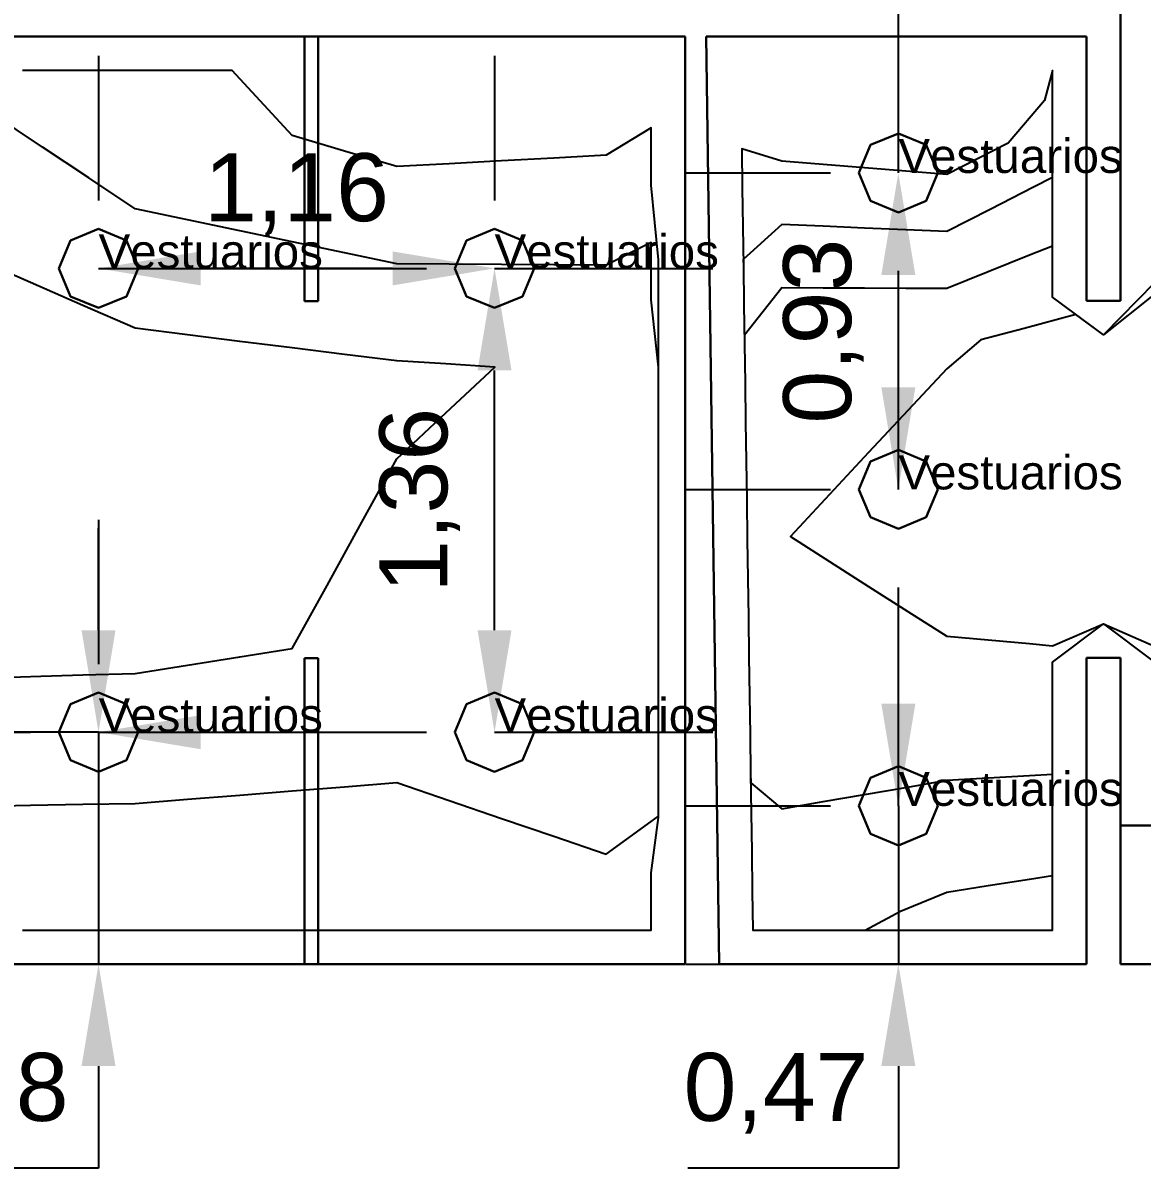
# Model space of a CAD drawing. Header units: millimetres. Extents: x 3.7 to 38, y 4.9 to 16.2.
# Drawn here: x 10.187 to 13.479, y 5.363 to 8.731 of the extents above; entities that cross this region are included whole.
import ezdxf

# ---------------------------------------------------------------- set-up
doc = ezdxf.new("R2010")
doc.units = ezdxf.units.MM
for name, color, linetype in [('DLXFURN', 5, 'Continuous'), ('DLXISO', 7, 'Continuous'), ('DLXLUM', 2, 'Continuous'), ('DLXLUMEX', 2, 'Continuous'), ('DLXSCENE', 7, 'Continuous'), ('MAPAS', 7, 'Continuous')]:
    doc.layers.add(name, color=color, linetype=linetype)
doc.layers.get('0').off()
doc.styles.get("Standard").update_dxf_attribs({"font": 'arial.ttf'})
doc.dimstyles.new('ISO-25', dxfattribs={"dimtxt": 0.2, "dimasz": 0.3, "dimexe": 0.2, "dimexo": 0.625, "dimgap": 0.1, "dimtad": 1, "dimtoh": 1, "dimtxsty": 'Standard', "dimcen": 2.5, "dimadec": 0, "dimazin": 0, "dimtfac": 1, "dimtmove": 0, "dimatfit": 3, "dimfxl": 1, "dimarcsym": 0})

# ---------------------------------------------------------------- blocks, each defined once
blk = doc.blocks.new('*U36')
for p, q in [((-0.0822, 0.0822), (0, 0.1163)), ((0, 0.1163), (-0.0822, 0.0822)), ((0, 0.1163), (-0.0822, 0.0822)), ((-0.0822, 0.0822), (0, 0.1163)), ((0, 0.1163), (0.0822, 0.0822)), ((0.0822, 0.0822), (0, 0.1163)), ((0, 0.1163), (0, 0.1163)), ((0.0822, 0.0822), (0, 0.1163)), ((0, 0.1163), (0, 0.1163)), ((0, 0.1163), (0.0822, 0.0822)), ((-0.1163, 0), (-0.0822, 0.0822)), ((-0.0822, 0.0822), (-0.1163, 0)), ((-0.0822, 0.0822), (-0.1163, 0)), ((-0.1163, 0), (-0.0822, 0.0822)), ((-0.0822, 0.0822), (-0.0822, 0.0822)), ((-0.0822, 0.0822), (-0.0822, 0.0822)), ((0.0822, 0.0822), (0.1163, 0)), ((0.1163, 0), (0.0822, 0.0822)), ((0.0822, 0.0822), (0.0822, 0.0822)), ((0.1163, 0), (0.0822, 0.0822)), ((0.0822, 0.0822), (0.0822, 0.0822)), ((0.0822, 0.0822), (0.1163, 0)), ((-0.0822, -0.0822), (-0.1163, 0)), ((-0.1163, 0), (-0.0822, -0.0822)), ((-0.1163, 0), (-0.0822, -0.0822)), ((-0.0822, -0.0822), (-0.1163, 0)), ((-0.1163, 0), (-0.1163, 0)), ((-0.1163, 0), (-0.1163, 0)), ((0.1163, 0), (0.0822, -0.0822)), ((0.0822, -0.0822), (0.1163, 0)), ((0.0822, -0.0822), (0.1163, 0)), ((0.1163, 0), (0.0822, -0.0822)), ((0.1163, 0), (0.1163, 0)), ((0.1163, 0), (0.1163, 0)), ((0, -0.1163), (-0.0822, -0.0822)), ((-0.0822, -0.0822), (0, -0.1163)), ((-0.0822, -0.0822), (0, -0.1163)), ((0, -0.1163), (-0.0822, -0.0822)), ((-0.0822, -0.0822), (-0.0822, -0.0822)), ((-0.0822, -0.0822), (-0.0822, -0.0822)), ((0.0822, -0.0822), (0, -0.1163)), ((0, -0.1163), (0.0822, -0.0822)), ((0, -0.1163), (0.0822, -0.0822)), ((0.0822, -0.0822), (0, -0.1163)), ((0.0822, -0.0822), (0.0822, -0.0822)), ((0.0822, -0.0822), (0.0822, -0.0822)), ((0, -0.1163), (0, -0.1163)), ((0, -0.1163), (0, -0.1163))]:
    blk.add_line(p, q)
at = {"color": 1}
blk.add_line((0, 0), (0.6425, 0), dxfattribs=at)
at = {"layer": 'DLXLUMEX', "color": 7}
blk.add_text('Vestuarios', height=0.1, dxfattribs=at).set_placement((0, 0))
blk = doc.blocks.new('*U37')
for p, q in [((-0.0822, 0.0822), (0, 0.1163)), ((0, 0.1163), (-0.0822, 0.0822)), ((0, 0.1163), (-0.0822, 0.0822)), ((-0.0822, 0.0822), (0, 0.1163)), ((0, 0.1163), (0.0822, 0.0822)), ((0.0822, 0.0822), (0, 0.1163)), ((0, 0.1163), (0, 0.1163)), ((0.0822, 0.0822), (0, 0.1163)), ((0, 0.1163), (0, 0.1163)), ((0, 0.1163), (0.0822, 0.0822)), ((-0.1163, 0), (-0.0822, 0.0822)), ((-0.0822, 0.0822), (-0.1163, 0)), ((-0.0822, 0.0822), (-0.1163, 0)), ((-0.1163, 0), (-0.0822, 0.0822)), ((-0.0822, 0.0822), (-0.0822, 0.0822)), ((-0.0822, 0.0822), (-0.0822, 0.0822)), ((0.0822, 0.0822), (0.1163, 0)), ((0.1163, 0), (0.0822, 0.0822)), ((0.0822, 0.0822), (0.0822, 0.0822)), ((0.1163, 0), (0.0822, 0.0822)), ((0.0822, 0.0822), (0.0822, 0.0822)), ((0.0822, 0.0822), (0.1163, 0)), ((-0.0822, -0.0822), (-0.1163, 0)), ((-0.1163, 0), (-0.0822, -0.0822)), ((-0.1163, 0), (-0.0822, -0.0822)), ((-0.0822, -0.0822), (-0.1163, 0)), ((-0.1163, 0), (-0.1163, 0)), ((-0.1163, 0), (-0.1163, 0)), ((0.1163, 0), (0.0822, -0.0822)), ((0.0822, -0.0822), (0.1163, 0)), ((0.0822, -0.0822), (0.1163, 0)), ((0.1163, 0), (0.0822, -0.0822)), ((0.1163, 0), (0.1163, 0)), ((0.1163, 0), (0.1163, 0)), ((0, -0.1163), (-0.0822, -0.0822)), ((-0.0822, -0.0822), (0, -0.1163)), ((-0.0822, -0.0822), (0, -0.1163)), ((0, -0.1163), (-0.0822, -0.0822)), ((-0.0822, -0.0822), (-0.0822, -0.0822)), ((-0.0822, -0.0822), (-0.0822, -0.0822)), ((0.0822, -0.0822), (0, -0.1163)), ((0, -0.1163), (0.0822, -0.0822)), ((0, -0.1163), (0.0822, -0.0822)), ((0.0822, -0.0822), (0, -0.1163)), ((0.0822, -0.0822), (0.0822, -0.0822)), ((0.0822, -0.0822), (0.0822, -0.0822)), ((0, -0.1163), (0, -0.1163)), ((0, -0.1163), (0, -0.1163))]:
    blk.add_line(p, q)
at = {"color": 1}
blk.add_line((0, 0), (0.6425, 0), dxfattribs=at)
at = {"layer": 'DLXLUMEX', "color": 7}
blk.add_text('Vestuarios', height=0.1, dxfattribs=at).set_placement((0, 0))
blk = doc.blocks.new('*U38')
for p, q in [((-0.0822, 0.0822), (0, 0.1163)), ((0, 0.1163), (-0.0822, 0.0822)), ((0, 0.1163), (-0.0822, 0.0822)), ((-0.0822, 0.0822), (0, 0.1163)), ((0, 0.1163), (0.0822, 0.0822)), ((0.0822, 0.0822), (0, 0.1163)), ((0, 0.1163), (0, 0.1163)), ((0.0822, 0.0822), (0, 0.1163)), ((0, 0.1163), (0, 0.1163)), ((0, 0.1163), (0.0822, 0.0822)), ((-0.1163, 0), (-0.0822, 0.0822)), ((-0.0822, 0.0822), (-0.1163, 0)), ((-0.0822, 0.0822), (-0.1163, 0)), ((-0.1163, 0), (-0.0822, 0.0822)), ((-0.0822, 0.0822), (-0.0822, 0.0822)), ((-0.0822, 0.0822), (-0.0822, 0.0822)), ((0.0822, 0.0822), (0.1163, 0)), ((0.1163, 0), (0.0822, 0.0822)), ((0.0822, 0.0822), (0.0822, 0.0822)), ((0.1163, 0), (0.0822, 0.0822)), ((0.0822, 0.0822), (0.0822, 0.0822)), ((0.0822, 0.0822), (0.1163, 0)), ((-0.0822, -0.0822), (-0.1163, 0)), ((-0.1163, 0), (-0.0822, -0.0822)), ((-0.1163, 0), (-0.0822, -0.0822)), ((-0.0822, -0.0822), (-0.1163, 0)), ((-0.1163, 0), (-0.1163, 0)), ((-0.1163, 0), (-0.1163, 0)), ((0.1163, 0), (0.0822, -0.0822)), ((0.0822, -0.0822), (0.1163, 0)), ((0.0822, -0.0822), (0.1163, 0)), ((0.1163, 0), (0.0822, -0.0822)), ((0.1163, 0), (0.1163, 0)), ((0.1163, 0), (0.1163, 0)), ((0, -0.1163), (-0.0822, -0.0822)), ((-0.0822, -0.0822), (0, -0.1163)), ((-0.0822, -0.0822), (0, -0.1163)), ((0, -0.1163), (-0.0822, -0.0822)), ((-0.0822, -0.0822), (-0.0822, -0.0822)), ((-0.0822, -0.0822), (-0.0822, -0.0822)), ((0.0822, -0.0822), (0, -0.1163)), ((0, -0.1163), (0.0822, -0.0822)), ((0, -0.1163), (0.0822, -0.0822)), ((0.0822, -0.0822), (0, -0.1163)), ((0.0822, -0.0822), (0.0822, -0.0822)), ((0.0822, -0.0822), (0.0822, -0.0822)), ((0, -0.1163), (0, -0.1163)), ((0, -0.1163), (0, -0.1163))]:
    blk.add_line(p, q)
at = {"color": 1}
blk.add_line((0, 0), (0.6425, 0), dxfattribs=at)
at = {"layer": 'DLXLUMEX', "color": 7}
blk.add_text('Vestuarios', height=0.1, dxfattribs=at).set_placement((0, 0))
blk = doc.blocks.new('*U39')
for p, q in [((-0.0822, 0.0822), (0, 0.1163)), ((0, 0.1163), (-0.0822, 0.0822)), ((0, 0.1163), (-0.0822, 0.0822)), ((-0.0822, 0.0822), (0, 0.1163)), ((0, 0.1163), (0.0822, 0.0822)), ((0.0822, 0.0822), (0, 0.1163)), ((0, 0.1163), (0, 0.1163)), ((0.0822, 0.0822), (0, 0.1163)), ((0, 0.1163), (0, 0.1163)), ((0, 0.1163), (0.0822, 0.0822)), ((-0.1163, 0), (-0.0822, 0.0822)), ((-0.0822, 0.0822), (-0.1163, 0)), ((-0.0822, 0.0822), (-0.1163, 0)), ((-0.1163, 0), (-0.0822, 0.0822)), ((-0.0822, 0.0822), (-0.0822, 0.0822)), ((-0.0822, 0.0822), (-0.0822, 0.0822)), ((0.0822, 0.0822), (0.1163, 0)), ((0.1163, 0), (0.0822, 0.0822)), ((0.0822, 0.0822), (0.0822, 0.0822)), ((0.1163, 0), (0.0822, 0.0822)), ((0.0822, 0.0822), (0.0822, 0.0822)), ((0.0822, 0.0822), (0.1163, 0)), ((-0.0822, -0.0822), (-0.1163, 0)), ((-0.1163, 0), (-0.0822, -0.0822)), ((-0.1163, 0), (-0.0822, -0.0822)), ((-0.0822, -0.0822), (-0.1163, 0)), ((-0.1163, 0), (-0.1163, 0)), ((-0.1163, 0), (-0.1163, 0)), ((0.1163, 0), (0.0822, -0.0822)), ((0.0822, -0.0822), (0.1163, 0)), ((0.0822, -0.0822), (0.1163, 0)), ((0.1163, 0), (0.0822, -0.0822)), ((0.1163, 0), (0.1163, 0)), ((0.1163, 0), (0.1163, 0)), ((0, -0.1163), (-0.0822, -0.0822)), ((-0.0822, -0.0822), (0, -0.1163)), ((-0.0822, -0.0822), (0, -0.1163)), ((0, -0.1163), (-0.0822, -0.0822)), ((-0.0822, -0.0822), (-0.0822, -0.0822)), ((-0.0822, -0.0822), (-0.0822, -0.0822)), ((0.0822, -0.0822), (0, -0.1163)), ((0, -0.1163), (0.0822, -0.0822)), ((0, -0.1163), (0.0822, -0.0822)), ((0.0822, -0.0822), (0, -0.1163)), ((0.0822, -0.0822), (0.0822, -0.0822)), ((0.0822, -0.0822), (0.0822, -0.0822)), ((0, -0.1163), (0, -0.1163)), ((0, -0.1163), (0, -0.1163))]:
    blk.add_line(p, q)
at = {"color": 1}
blk.add_line((0, 0), (0.6425, 0), dxfattribs=at)
at = {"layer": 'DLXLUMEX', "color": 7}
blk.add_text('Vestuarios', height=0.1, dxfattribs=at).set_placement((0, 0))
blk = doc.blocks.new('*U49')
for p, q in [((0, 0.778), (-0.04, 0.778)), ((-0.04, 0.778), (-0.04, 0)), ((-0.04, 0.778), (-0.04, 0.778)), ((-0.04, 0.778), (-0.04, 0)), ((-0.04, 0), (-0.04, 0.778)), ((0, 0), (0, 0.778)), ((0, 0.778), (0, 0.778)), ((0, 0.778), (0, 0)), ((0, 0), (0, 0.778)), ((-0.04, 0), (0, 0)), ((0, 0), (-0.04, 0)), ((-0.04, 0), (-0.04, 0)), ((-0.04, 0), (0, 0)), ((-0.04, 0), (-0.04, 0)), ((0, 0), (0, 0)), ((0, 0), (0, 0))]:
    blk.add_line(p, q)
blk = doc.blocks.new('*U50')
for p, q in [((0.228, 0.2923), (0.188, 0.2923)), ((0.188, 0.2923), (0.188, -0.6077)), ((0.188, 0.2923), (0.188, -0.6077)), ((0.188, -0.6077), (0.188, 0.2923)), ((0.188, 0.2923), (0.188, 0.2923)), ((0.228, 0.2923), (0.188, 0.2923)), ((0.188, 0.2923), (0.188, 0.2923)), ((0.188, 0.2923), (0.228, 0.2923)), ((0.228, -0.6077), (0.228, 0.2923)), ((0.228, -0.6077), (0.228, 0.2923)), ((0.228, 0.2923), (0.228, 0.2923)), ((0.228, 0.2923), (0.228, -0.6077)), ((0.228, 0.2923), (0.228, 0.2923)), ((0.188, -0.6077), (0.228, -0.6077)), ((0.188, -0.6077), (0.188, -0.6077)), ((0.228, -0.6077), (0.228, -0.6077))]:
    blk.add_line(p, q)
blk = doc.blocks.new('*U53')
for p, q in [((40.1044, 55.1203), (42.3081, 55.1203)), ((42.3081, 55.1203), (40.1044, 55.1203)), ((42.3081, 55.1203), (42.3081, 52.3923)), ((42.3081, 52.3923), (42.3081, 55.1203)), ((42.3081, 55.1203), (42.3081, 55.1203)), ((42.3081, 55.1203), (42.3081, 55.1203)), ((42.3081, 52.3923), (40.1044, 52.3923)), ((40.1044, 52.3923), (42.3081, 52.3923)), ((42.3081, 52.3923), (42.3081, 52.3923)), ((42.3081, 52.3923), (42.3081, 52.3923))]:
    blk.add_line(p, q)
blk = doc.blocks.new('*U54')
for p, q in [((40.1044, 55.1203), (42.3081, 55.1203)), ((42.3081, 55.1203), (42.3081, 52.3923)), ((42.3081, 52.3923), (40.1044, 52.3923))]:
    blk.add_line(p, q)
blk = doc.blocks.new('*U55')
for p, q in [((42.3081, 55.1203), (40.1044, 55.1203)), ((42.3081, 52.3923), (42.3081, 55.1203)), ((40.1044, 52.3923), (42.3081, 52.3923))]:
    blk.add_line(p, q)
blk = doc.blocks.new('*U57')
at = {"color": 1}
blk.add_polyline3d([(40.3586, 52.4923, 0.85), (40.5127, 52.4923, 0.85), (40.6668, 52.4923, 0.85), (40.821, 52.4923, 0.85), (40.9751, 52.4923, 0.85), (41.1292, 52.4923, 0.85), (41.2834, 52.4923, 0.85), (41.4375, 52.4923, 0.85), (41.5916, 52.4923, 0.85), (41.7458, 52.4923, 0.85), (41.8999, 52.4923, 0.85), (42.054, 52.4923, 0.85), (42.2081, 52.4923, 0.85), (42.2081, 52.6609, 0.85), (42.2295, 52.8235, 0.85), (42.2295, 52.9891, 0.85), (42.2295, 53.1547, 0.85), (42.2295, 53.3203, 0.85), (42.2295, 53.4859, 0.85), (42.2295, 53.6515, 0.85), (42.2295, 53.8171, 0.85), (42.2295, 53.9827, 0.85), (42.2295, 54.1483, 0.85), (42.2295, 54.3061, 0.85), (42.2295, 54.4638, 0.85), (42.2081, 54.6832, 0.85), (42.2081, 54.8517, 0.85), (42.0755, 54.7711, 0.85), (41.9216, 54.7628, 0.85), (41.7676, 54.7546, 0.85), (41.6137, 54.7463, 0.85), (41.4597, 54.738, 0.85), (41.3058, 54.7835, 0.85), (41.1518, 54.8289, 0.85), (40.9751, 55.0203, 0.85), (40.821, 55.0203, 0.85), (40.6528, 55.0203, 0.85), (40.5127, 55.0203, 0.85), (40.3586, 55.0203, 0.85)], dxfattribs=at)
at = {"color": 3}
blk.add_polyline3d([(40.2044, 52.8562, 0.85), (40.382, 52.8594, 0.85), (40.536, 52.8622, 0.85), (40.6899, 52.865, 0.85), (40.8439, 52.8772, 0.85), (40.9978, 52.8895, 0.85), (41.1518, 52.9017, 0.85), (41.3058, 52.914, 0.85), (41.4597, 52.9263, 0.85), (41.6137, 52.8736, 0.85), (41.7676, 52.8209, 0.85), (41.9216, 52.7683, 0.85), (42.0755, 52.7156, 0.85), (42.2081, 52.8118, 0.85), (42.2295, 52.8273, 0.85), (42.2295, 52.9916, 0.85), (42.2295, 53.156, 0.85), (42.2295, 53.3203, 0.85), (42.2295, 53.4859, 0.85), (42.2295, 53.6515, 0.85), (42.2295, 53.8171, 0.85), (42.2295, 53.9827, 0.85), (42.2295, 54.1483, 0.85), (42.2081, 54.3462, 0.85), (42.2081, 54.5147, 0.85), (42.0755, 54.4478, 0.85), (41.9216, 54.4489, 0.85), (41.7676, 54.4499, 0.85), (41.6137, 54.451, 0.85), (41.4597, 54.452, 0.85), (41.3058, 54.4844, 0.85), (41.1518, 54.5167, 0.85), (40.9978, 54.5491, 0.85), (40.8439, 54.5814, 0.85), (40.6899, 54.6137, 0.85), (40.5536, 54.7044, 0.85), (40.4174, 54.795, 0.85), (40.262, 54.8984, 0.85)], dxfattribs=at)
at = {"color": 6}
blk.add_polyline3d([(40.2044, 53.2325, 0.85), (40.382, 53.2379, 0.85), (40.536, 53.2426, 0.85), (40.6899, 53.2473, 0.85), (40.8439, 53.2716, 0.85), (40.9979, 53.296, 0.85), (41.1518, 53.3203, 0.85), (41.2545, 53.5062, 0.85), (41.3571, 53.6921, 0.85), (41.4597, 53.8781, 0.85), (41.6041, 54.0132, 0.85), (41.7484, 54.1483, 0.85), (41.6041, 54.1572, 0.85), (41.4597, 54.166, 0.85), (41.3058, 54.1853, 0.85), (41.1518, 54.2046, 0.85), (40.9978, 54.2238, 0.85), (40.8439, 54.2431, 0.85), (40.6899, 54.2624, 0.85), (40.536, 54.3296, 0.85), (40.382, 54.3967, 0.85), (40.2044, 54.4741, 0.85)], dxfattribs=at)
blk = doc.blocks.new('*U58')
at = {"color": 1}
blk.add_line((0, 0), (0, 0.6425), dxfattribs=at)
for p, q in [((-0.0822, 0.0822), (0, 0.1163)), ((0, 0.1163), (-0.0822, 0.0822)), ((0, 0.1163), (-0.0822, 0.0822)), ((-0.0822, 0.0822), (0, 0.1163)), ((0, 0.1163), (0.0822, 0.0822)), ((0.0822, 0.0822), (0, 0.1163)), ((0.0822, 0.0822), (0, 0.1163)), ((0, 0.1163), (0, 0.1163)), ((0, 0.1163), (0.0822, 0.0822)), ((0, 0.1163), (0, 0.1163)), ((-0.1163, 0), (-0.0822, 0.0822)), ((-0.0822, 0.0822), (-0.1163, 0)), ((-0.0822, 0.0822), (-0.1163, 0)), ((-0.1163, 0), (-0.0822, 0.0822)), ((-0.0822, 0.0822), (-0.0822, 0.0822)), ((-0.0822, 0.0822), (-0.0822, 0.0822)), ((0.0822, 0.0822), (0.1163, 0)), ((0.1163, 0), (0.0822, 0.0822)), ((0.0822, 0.0822), (0.0822, 0.0822)), ((0.1163, 0), (0.0822, 0.0822)), ((0.0822, 0.0822), (0.0822, 0.0822)), ((0.0822, 0.0822), (0.1163, 0)), ((-0.0822, -0.0822), (-0.1163, 0)), ((-0.1163, 0), (-0.0822, -0.0822)), ((-0.1163, 0), (-0.1163, 0)), ((-0.1163, 0), (-0.0822, -0.0822)), ((-0.0822, -0.0822), (-0.1163, 0)), ((-0.1163, 0), (-0.1163, 0)), ((0.1163, 0), (0.0822, -0.0822)), ((0.0822, -0.0822), (0.1163, 0)), ((0.0822, -0.0822), (0.1163, 0)), ((0.1163, 0), (0.0822, -0.0822)), ((0.1163, 0), (0.1163, 0)), ((0.1163, 0), (0.1163, 0)), ((0, -0.1163), (-0.0822, -0.0822)), ((-0.0822, -0.0822), (0, -0.1163)), ((-0.0822, -0.0822), (-0.0822, -0.0822)), ((-0.0822, -0.0822), (0, -0.1163)), ((0, -0.1163), (-0.0822, -0.0822)), ((-0.0822, -0.0822), (-0.0822, -0.0822)), ((0.0822, -0.0822), (0, -0.1163)), ((0, -0.1163), (0.0822, -0.0822)), ((0, -0.1163), (0.0822, -0.0822)), ((0.0822, -0.0822), (0, -0.1163)), ((0.0822, -0.0822), (0.0822, -0.0822)), ((0.0822, -0.0822), (0.0822, -0.0822)), ((0, -0.1163), (0, -0.1163)), ((0, -0.1163), (0, -0.1163))]:
    blk.add_line(p, q)
at = {"layer": 'DLXLUMEX', "color": 7}
blk.add_text('Vestuarios', height=0.1, dxfattribs=at).set_placement((0, 0))
blk = doc.blocks.new('*U59')
at = {"color": 1}
blk.add_line((0, 0), (0, 0.6425), dxfattribs=at)
for p, q in [((-0.0822, 0.0822), (0, 0.1163)), ((0, 0.1163), (-0.0822, 0.0822)), ((0, 0.1163), (-0.0822, 0.0822)), ((-0.0822, 0.0822), (0, 0.1163)), ((0, 0.1163), (0.0822, 0.0822)), ((0.0822, 0.0822), (0, 0.1163)), ((0.0822, 0.0822), (0, 0.1163)), ((0, 0.1163), (0, 0.1163)), ((0, 0.1163), (0.0822, 0.0822)), ((0, 0.1163), (0, 0.1163)), ((-0.1163, 0), (-0.0822, 0.0822)), ((-0.0822, 0.0822), (-0.1163, 0)), ((-0.0822, 0.0822), (-0.1163, 0)), ((-0.1163, 0), (-0.0822, 0.0822)), ((-0.0822, 0.0822), (-0.0822, 0.0822)), ((-0.0822, 0.0822), (-0.0822, 0.0822)), ((0.0822, 0.0822), (0.1163, 0)), ((0.1163, 0), (0.0822, 0.0822)), ((0.0822, 0.0822), (0.0822, 0.0822)), ((0.1163, 0), (0.0822, 0.0822)), ((0.0822, 0.0822), (0.0822, 0.0822)), ((0.0822, 0.0822), (0.1163, 0)), ((-0.0822, -0.0822), (-0.1163, 0)), ((-0.1163, 0), (-0.0822, -0.0822)), ((-0.1163, 0), (-0.0822, -0.0822)), ((-0.0822, -0.0822), (-0.1163, 0)), ((-0.1163, 0), (-0.1163, 0)), ((-0.1163, 0), (-0.1163, 0)), ((0.1163, 0), (0.0822, -0.0822)), ((0.0822, -0.0822), (0.1163, 0)), ((0.0822, -0.0822), (0.1163, 0)), ((0.1163, 0), (0.0822, -0.0822)), ((0.1163, 0), (0.1163, 0)), ((0.1163, 0), (0.1163, 0)), ((0, -0.1163), (-0.0822, -0.0822)), ((-0.0822, -0.0822), (0, -0.1163)), ((-0.0822, -0.0822), (-0.0822, -0.0822)), ((-0.0822, -0.0822), (0, -0.1163)), ((0, -0.1163), (-0.0822, -0.0822)), ((-0.0822, -0.0822), (-0.0822, -0.0822)), ((0.0822, -0.0822), (0, -0.1163)), ((0, -0.1163), (0.0822, -0.0822)), ((0, -0.1163), (0.0822, -0.0822)), ((0.0822, -0.0822), (0, -0.1163)), ((0.0822, -0.0822), (0.0822, -0.0822)), ((0.0822, -0.0822), (0.0822, -0.0822)), ((0, -0.1163), (0, -0.1163)), ((0, -0.1163), (0, -0.1163))]:
    blk.add_line(p, q)
at = {"layer": 'DLXLUMEX', "color": 7}
blk.add_text('Vestuarios', height=0.1, dxfattribs=at).set_placement((0, 0))
blk = doc.blocks.new('*U61')
at = {"color": 1}
blk.add_line((0, 0), (0, 0.6425), dxfattribs=at)
for p, q in [((-0.0822, 0.0822), (0, 0.1163)), ((0, 0.1163), (-0.0822, 0.0822)), ((0, 0.1163), (-0.0822, 0.0822)), ((-0.0822, 0.0822), (0, 0.1163)), ((0, 0.1163), (0.0822, 0.0822)), ((0.0822, 0.0822), (0, 0.1163)), ((0.0822, 0.0822), (0, 0.1163)), ((0, 0.1163), (0, 0.1163)), ((0, 0.1163), (0.0822, 0.0822)), ((0, 0.1163), (0, 0.1163)), ((-0.1163, 0), (-0.0822, 0.0822)), ((-0.0822, 0.0822), (-0.1163, 0)), ((-0.0822, 0.0822), (-0.1163, 0)), ((-0.1163, 0), (-0.0822, 0.0822)), ((-0.0822, 0.0822), (-0.0822, 0.0822)), ((-0.0822, 0.0822), (-0.0822, 0.0822)), ((0.0822, 0.0822), (0.1163, 0)), ((0.1163, 0), (0.0822, 0.0822)), ((0.0822, 0.0822), (0.0822, 0.0822)), ((0.1163, 0), (0.0822, 0.0822)), ((0.0822, 0.0822), (0.0822, 0.0822)), ((0.0822, 0.0822), (0.1163, 0)), ((-0.0822, -0.0822), (-0.1163, 0)), ((-0.1163, 0), (-0.0822, -0.0822)), ((-0.1163, 0), (-0.1163, 0)), ((-0.1163, 0), (-0.0822, -0.0822)), ((-0.0822, -0.0822), (-0.1163, 0)), ((-0.1163, 0), (-0.1163, 0)), ((0.1163, 0), (0.0822, -0.0822)), ((0.0822, -0.0822), (0.1163, 0)), ((0.0822, -0.0822), (0.1163, 0)), ((0.1163, 0), (0.0822, -0.0822)), ((0.1163, 0), (0.1163, 0)), ((0.1163, 0), (0.1163, 0)), ((0, -0.1163), (-0.0822, -0.0822)), ((-0.0822, -0.0822), (0, -0.1163)), ((-0.0822, -0.0822), (-0.0822, -0.0822)), ((-0.0822, -0.0822), (0, -0.1163)), ((0, -0.1163), (-0.0822, -0.0822)), ((-0.0822, -0.0822), (-0.0822, -0.0822)), ((0.0822, -0.0822), (0, -0.1163)), ((0, -0.1163), (0.0822, -0.0822)), ((0, -0.1163), (0.0822, -0.0822)), ((0.0822, -0.0822), (0, -0.1163)), ((0.0822, -0.0822), (0.0822, -0.0822)), ((0.0822, -0.0822), (0.0822, -0.0822)), ((0, -0.1163), (0, -0.1163)), ((0, -0.1163), (0, -0.1163))]:
    blk.add_line(p, q)
at = {"layer": 'DLXLUMEX', "color": 7}
blk.add_text('Vestuarios', height=0.1, dxfattribs=at).set_placement((0, 0))
blk = doc.blocks.new('*U76')
for p, q in [((4.033, -0.9997), (-0.412, -0.9997)), ((-0.412, -0.9997), (-0.412, -1.4077)), ((4.033, -0.9997), (-0.412, -0.9997)), ((-0.412, -0.9997), (-0.412, -0.9997)), ((-0.412, -0.9997), (4.033, -0.9997)), ((-0.412, -1.4077), (4.033, -1.4077))]:
    blk.add_line(p, q)
blk = doc.blocks.new('*U77')
for p, q in [((43.588, 54.3425), (43.588, 55.2202)), ((43.588, 55.2202), (43.588, 54.3425)), ((43.488, 55.1202), (42.3695, 55.1202)), ((42.3695, 55.1202), (42.3695, 55.1202)), ((42.3695, 55.1202), (43.488, 55.1202)), ((42.4082, 52.3923), (42.3695, 55.1202)), ((42.3695, 55.1202), (42.3695, 55.1202)), ((42.3695, 55.1202), (42.4082, 52.3923)), ((43.488, 55.1202), (43.488, 54.3425)), ((43.488, 54.3425), (43.488, 55.1202)), ((43.488, 55.1202), (43.488, 55.1202)), ((43.488, 55.1202), (43.488, 55.1202)), ((43.488, 54.3425), (43.588, 54.3425)), ((43.588, 54.3425), (43.488, 54.3425)), ((43.488, 54.3425), (43.488, 54.3425)), ((43.488, 54.3425), (43.488, 54.3425)), ((43.588, 54.3425), (43.588, 54.3425)), ((43.588, 54.3425), (43.588, 54.3425)), ((43.488, 53.2925), (43.488, 52.3923)), ((43.488, 52.3923), (43.488, 53.2925)), ((43.488, 53.2925), (43.488, 53.2925)), ((43.588, 53.2925), (43.488, 53.2925)), ((43.488, 53.2925), (43.488, 53.2925)), ((43.488, 53.2925), (43.588, 53.2925)), ((43.588, 53.2925), (43.588, 53.2925)), ((43.588, 52.3923), (43.588, 53.2925)), ((43.588, 53.2925), (43.588, 53.2925)), ((43.588, 53.2925), (43.588, 52.3923)), ((42.4082, 52.3923), (42.4082, 52.3923)), ((43.488, 52.3923), (42.4082, 52.3923)), ((42.4082, 52.3923), (42.4082, 52.3923)), ((42.4082, 52.3923), (43.488, 52.3923)), ((43.488, 52.3923), (43.488, 52.3923)), ((43.488, 52.3923), (43.488, 52.3923)), ((43.588, 52.3923), (43.588, 52.3923)), ((48.033, 52.3923), (43.588, 52.3923)), ((43.588, 52.3923), (43.588, 52.3923)), ((43.588, 52.3923), (48.033, 52.3923))]:
    blk.add_line(p, q)
blk = doc.blocks.new('*U78')
for p, q in [((43.588, 54.3425), (43.588, 55.2202)), ((42.4082, 52.3923), (42.3695, 55.1202)), ((42.3695, 55.1202), (43.488, 55.1202)), ((43.488, 55.1202), (43.488, 54.3425)), ((43.488, 54.3425), (43.588, 54.3425)), ((43.488, 53.2925), (43.488, 52.3923)), ((43.588, 53.2925), (43.488, 53.2925)), ((43.588, 52.3923), (43.588, 53.2925)), ((43.488, 52.3923), (42.4082, 52.3923)), ((48.033, 52.3923), (43.588, 52.3923))]:
    blk.add_line(p, q)
blk = doc.blocks.new('*U79')
for p, q in [((43.588, 55.2202), (43.588, 54.3425)), ((42.3695, 55.1202), (42.4082, 52.3923)), ((43.488, 55.1202), (42.3695, 55.1202)), ((43.488, 54.3425), (43.488, 55.1202)), ((43.588, 54.3425), (43.488, 54.3425)), ((43.488, 52.3923), (43.488, 53.2925)), ((43.488, 53.2925), (43.588, 53.2925)), ((43.588, 53.2925), (43.588, 52.3923)), ((42.4082, 52.3923), (43.488, 52.3923)), ((43.588, 52.3923), (48.033, 52.3923))]:
    blk.add_line(p, q)
blk = doc.blocks.new('*U82')
at = {"color": 1}
blk.add_polyline3d([(43.688, 54.3622, 0.85), (43.538, 54.2425, 0.85), (43.388, 54.3536, 0.85), (43.388, 54.4647, 0.85), (43.388, 54.5758, 0.85), (43.388, 54.6869, 0.85), (43.388, 54.798, 0.85), (43.388, 54.9091, 0.85), (43.388, 55.0202, 0.85), (43.3647, 54.9323, 0.85), (43.2581, 54.8068, 0.85), (43.0778, 54.7148, 0.85), (42.9564, 54.7245, 0.85), (42.835, 54.7342, 0.85), (42.7136, 54.7439, 0.85), (42.5923, 54.7536, 0.85), (42.4742, 54.7904, 0.85), (42.4758, 54.6755, 0.85), (42.4774, 54.5606, 0.85), (42.4791, 54.4457, 0.85), (42.4807, 54.3308, 0.85), (42.4823, 54.2159, 0.85), (42.484, 54.101, 0.85), (42.4856, 53.9861, 0.85), (42.4872, 53.8712, 0.85), (42.4889, 53.7563, 0.85), (42.4905, 53.6414, 0.85), (42.4921, 53.5265, 0.85), (42.4938, 53.4115, 0.85), (42.4954, 53.2966, 0.85), (42.497, 53.1817, 0.85), (42.4987, 53.0668, 0.85), (42.5003, 52.9519, 0.85), (42.5019, 52.837, 0.85), (42.5036, 52.7221, 0.85), (42.5052, 52.6072, 0.85), (42.5068, 52.4923, 0.85), (42.617, 52.4923, 0.85), (42.7271, 52.4923, 0.85), (42.8373, 52.4923, 0.85), (42.9474, 52.4923, 0.85), (43.0576, 52.4923, 0.85), (43.1677, 52.4923, 0.85), (43.2779, 52.4923, 0.85), (43.388, 52.4923, 0.85), (43.388, 52.6048, 0.85), (43.388, 52.7174, 0.85), (43.388, 52.8299, 0.85), (43.388, 52.9424, 0.85), (43.388, 53.0549, 0.85), (43.388, 53.1674, 0.85), (43.388, 53.28, 0.85), (43.538, 53.3925, 0.85), (43.688, 53.28, 0.85)], dxfattribs=at)
at = {"color": 3}
blk.add_polyline3d([(43.688, 54.3622, 0.85), (43.538, 54.2425, 0.85), (43.388, 54.3536, 0.85), (43.388, 54.4647, 0.85), (43.388, 54.5758, 0.85), (43.388, 54.7053, 0.85), (43.3324, 54.6769, 0.85), (43.2051, 54.6119, 0.85), (43.0778, 54.5469, 0.85), (42.9564, 54.552, 0.85), (42.835, 54.5571, 0.85), (42.7136, 54.5623, 0.85), (42.5923, 54.5674, 0.85), (42.4788, 54.4649, 0.85), (42.4791, 54.4457, 0.85), (42.4807, 54.3308, 0.85), (42.4823, 54.2159, 0.85), (42.484, 54.101, 0.85), (42.4856, 53.9861, 0.85), (42.4872, 53.8712, 0.85), (42.4889, 53.7563, 0.85), (42.4905, 53.6414, 0.85), (42.4921, 53.5265, 0.85), (42.4938, 53.4115, 0.85), (42.4954, 53.2966, 0.85), (42.497, 53.1817, 0.85), (42.4987, 53.0668, 0.85), (42.5003, 52.9519, 0.85), (42.5019, 52.837, 0.85), (42.5036, 52.7221, 0.85), (42.5052, 52.6072, 0.85), (42.5068, 52.4923, 0.85), (42.617, 52.4923, 0.85), (42.7271, 52.4923, 0.85), (42.8373, 52.4923, 0.85), (42.9408, 52.5481, 0.85), (43.0778, 52.6038, 0.85), (43.1992, 52.6231, 0.85), (43.3206, 52.6425, 0.85), (43.388, 52.6532, 0.85), (43.388, 52.8299, 0.85), (43.388, 52.9424, 0.85), (43.388, 53.0549, 0.85), (43.388, 53.1674, 0.85), (43.388, 53.28, 0.85), (43.538, 53.3925, 0.85), (43.688, 53.28, 0.85)], dxfattribs=at)
at = {"color": 6}
blk.add_polyline3d([(43.688, 54.3622, 0.85), (43.538, 54.2425, 0.85), (43.388, 54.3536, 0.85), (43.388, 54.504, 0.85), (43.3206, 54.4768, 0.85), (43.1992, 54.4279, 0.85), (43.0778, 54.379, 0.85), (42.9564, 54.3795, 0.85), (42.835, 54.38, 0.85), (42.7136, 54.3806, 0.85), (42.5923, 54.3811, 0.85), (42.4819, 54.2422, 0.85), (42.4823, 54.2159, 0.85), (42.484, 54.101, 0.85), (42.4856, 53.9861, 0.85), (42.4872, 53.8712, 0.85), (42.4889, 53.7563, 0.85), (42.4905, 53.6414, 0.85), (42.4921, 53.5265, 0.85), (42.4938, 53.4115, 0.85), (42.4954, 53.2966, 0.85), (42.497, 53.1817, 0.85), (42.4987, 53.0668, 0.85), (42.5003, 52.9519, 0.85), (42.5007, 52.925, 0.85), (42.5923, 52.8492, 0.85), (42.7136, 52.8701, 0.85), (42.835, 52.891, 0.85), (42.9564, 52.9119, 0.85), (43.0778, 52.9328, 0.85), (43.1992, 52.9397, 0.85), (43.3206, 52.9466, 0.85), (43.388, 52.9504, 0.85), (43.388, 53.0549, 0.85), (43.388, 53.1674, 0.85), (43.388, 53.28, 0.85), (43.538, 53.3925, 0.85), (43.688, 53.28, 0.85)], dxfattribs=at)
at = {"color": 4}
blk.add_polyline3d([(43.688, 54.3956, 0.85), (43.538, 54.2425, 0.85), (43.457, 54.3025, 0.85), (43.3046, 54.2619, 0.85), (43.1779, 54.2282, 0.85), (43.0778, 54.1434, 0.85), (42.9627, 54.0199, 0.85), (42.8475, 53.8965, 0.85), (42.7324, 53.773, 0.85), (42.6173, 53.6496, 0.85), (42.7324, 53.5763, 0.85), (42.8475, 53.503, 0.85), (42.9627, 53.4297, 0.85), (43.0778, 53.3564, 0.85), (43.1992, 53.3456, 0.85), (43.3206, 53.3348, 0.85), (43.388, 53.3287, 0.85), (43.538, 53.3925, 0.85), (43.688, 53.3273, 0.85)], dxfattribs=at)
blk = doc.blocks.new('*D145')
at = {"layer": 'Defpoints', "color": 0, "transparency": 16777216}
for p in [(10.0316, 6.6452), (10.0316, 6.6452), (10.4096, 6.6452)]:
    blk.add_point(p, dxfattribs=at)
at = {"layer": 'MAPAS', "color": 0, "lineweight": -2, "transparency": 16777216}
for p, q in [((10.0316, 7.2702), (10.0316, 6.8452)), ((10.4096, 7.2702), (10.4096, 6.8452)), ((9.7316, 6.6452), (8.7117, 6.6452)), ((10.4096, 6.6452), (10.0316, 6.6452)), ((10.7096, 6.6452), (11.0096, 6.6452))]:
    blk.add_line(p, q, dxfattribs=at)
at = {"layer": 'MAPAS', "color": 0, "transparency": 16777216}
for points in [[(9.7316, 6.6952), (9.7316, 6.5952), (10.0316, 6.6452)], [(10.7096, 6.6952), (10.7096, 6.5952), (10.4096, 6.6452)]]:
    blk.add_solid(points, dxfattribs=at)
at = {"layer": 'MAPAS', "color": 0, "transparency": 16777216, "insert": (9.0717, 6.8654), "char_height": 0.2, "attachment_point": 5}
blk.add_mtext('0,38', dxfattribs=at)
blk = doc.blocks.new('*D146')
at = {"layer": 'Defpoints', "color": 0, "transparency": 16777216}
for p in [(10.4096, 6.6452), (10.4096, 5.9632), (10.4096, 5.9632)]:
    blk.add_point(p, dxfattribs=at)
at = {"layer": 'MAPAS', "color": 0, "lineweight": -2, "transparency": 16777216}
for p, q in [((10.4096, 6.9452), (10.4096, 7.2452)), ((9.7846, 6.6452), (10.2096, 6.6452)), ((10.4096, 6.6452), (10.4096, 5.9632)), ((9.7846, 5.9632), (10.2096, 5.9632)), ((10.4096, 5.6632), (10.4096, 5.3632)), ((10.4096, 5.3632), (9.7897, 5.3632))]:
    blk.add_line(p, q, dxfattribs=at)
at = {"layer": 'MAPAS', "color": 0, "transparency": 16777216}
for points in [[(10.3596, 6.9452), (10.4596, 6.9452), (10.4096, 6.6452)], [(10.3596, 5.6632), (10.4596, 5.6632), (10.4096, 5.9632)]]:
    blk.add_solid(points, dxfattribs=at)
at = {"layer": 'MAPAS', "color": 0, "transparency": 16777216, "insert": (10.0496, 5.5834), "char_height": 0.2, "attachment_point": 5}
blk.add_mtext('0,68', dxfattribs=at)
blk = doc.blocks.new('*D147')
at = {"layer": 'Defpoints', "color": 0, "transparency": 16777216}
for p in [(11.5743, 8.0092), (11.5743, 8.0092), (11.5743, 6.6452)]:
    blk.add_point(p, dxfattribs=at)
at = {"layer": 'MAPAS', "color": 0, "lineweight": -2, "transparency": 16777216}
for p, q in [((10.9493, 8.0092), (11.3743, 8.0092)), ((11.5743, 6.9452), (11.5743, 7.7092)), ((10.9493, 6.6452), (11.3743, 6.6452))]:
    blk.add_line(p, q, dxfattribs=at)
at = {"layer": 'MAPAS', "color": 0, "transparency": 16777216}
for points in [[(11.5243, 7.7092), (11.6243, 7.7092), (11.5743, 8.0092)], [(11.5243, 6.9452), (11.6243, 6.9452), (11.5743, 6.6452)]]:
    blk.add_solid(points, dxfattribs=at)
at = {"layer": 'MAPAS', "color": 0, "transparency": 16777216, "insert": (11.3541, 7.3272), "char_height": 0.2, "attachment_point": 5, "rotation": 90}
blk.add_mtext('1,36', dxfattribs=at)
blk = doc.blocks.new('*D148')
at = {"layer": 'Defpoints', "color": 0, "transparency": 16777216}
for p in [(10.4096, 8.0092), (10.4096, 8.0092), (11.5743, 8.0092)]:
    blk.add_point(p, dxfattribs=at)
at = {"layer": 'MAPAS', "color": 0, "lineweight": -2, "transparency": 16777216}
for p, q in [((10.4096, 8.6342), (10.4096, 8.2092)), ((11.5743, 8.6342), (11.5743, 8.2092)), ((11.2743, 8.0092), (10.7096, 8.0092))]:
    blk.add_line(p, q, dxfattribs=at)
at = {"layer": 'MAPAS', "color": 0, "transparency": 16777216}
for points in [[(10.7096, 8.0592), (10.7096, 7.9592), (10.4096, 8.0092)], [(11.2743, 8.0592), (11.2743, 7.9592), (11.5743, 8.0092)]]:
    blk.add_solid(points, dxfattribs=at)
at = {"layer": 'MAPAS', "color": 0, "transparency": 16777216, "insert": (10.9919, 8.2294), "char_height": 0.2, "attachment_point": 5}
blk.add_mtext('1,16', dxfattribs=at)
blk = doc.blocks.new('*D149')
at = {"layer": 'Defpoints', "color": 0, "transparency": 16777216}
for p in [(12.762, 8.29), (12.762, 8.29), (12.762, 7.3593)]:
    blk.add_point(p, dxfattribs=at)
at = {"layer": 'MAPAS', "color": 0, "lineweight": -2, "transparency": 16777216}
for p, q in [((12.137, 8.29), (12.562, 8.29)), ((12.762, 7.6593), (12.762, 7.99)), ((12.137, 7.3593), (12.562, 7.3593))]:
    blk.add_line(p, q, dxfattribs=at)
at = {"layer": 'MAPAS', "color": 0, "transparency": 16777216}
for points in [[(12.712, 7.99), (12.812, 7.99), (12.762, 8.29)], [(12.712, 7.6593), (12.812, 7.6593), (12.762, 7.3593)]]:
    blk.add_solid(points, dxfattribs=at)
at = {"layer": 'MAPAS', "color": 0, "transparency": 16777216, "insert": (12.5418, 7.8247), "char_height": 0.2, "attachment_point": 5, "rotation": 90}
blk.add_mtext('0,93', dxfattribs=at)
blk = doc.blocks.new('*D150')
at = {"layer": 'Defpoints', "color": 0, "transparency": 16777216}
for p in [(12.762, 6.4286), (12.762, 5.9632), (12.762, 5.9632)]:
    blk.add_point(p, dxfattribs=at)
at = {"layer": 'MAPAS', "color": 0, "lineweight": -2, "transparency": 16777216}
for p, q in [((12.762, 6.7286), (12.762, 7.0286)), ((12.137, 6.4286), (12.562, 6.4286)), ((12.762, 6.4286), (12.762, 5.9632)), ((12.137, 5.9632), (12.562, 5.9632)), ((12.762, 5.6632), (12.762, 5.3632)), ((12.762, 5.3632), (12.1424, 5.3632))]:
    blk.add_line(p, q, dxfattribs=at)
at = {"layer": 'MAPAS', "color": 0, "transparency": 16777216}
for points in [[(12.712, 6.7286), (12.812, 6.7286), (12.762, 6.4286)], [(12.712, 5.6632), (12.812, 5.6632), (12.762, 5.9632)]]:
    blk.add_solid(points, dxfattribs=at)
at = {"layer": 'MAPAS', "color": 0, "transparency": 16777216, "insert": (12.4022, 5.5834), "char_height": 0.2, "attachment_point": 5}
blk.add_mtext('0,47', dxfattribs=at)

msp = doc.modelspace()

# ---------------------------------------------------------------- block references
at = {"layer": 'DLXFURN'}
for name, p in [('*U49', (11.0551, 7.9132)), ('*U50', (10.8272, 6.5709)), ('*U76', (13.8272, 7.3709))]:
    msp.add_blockref(name, p, dxfattribs=at)
at = {"layer": 'DLXISO'}
for name in ['*U57', '*U82']:
    msp.add_blockref(name, (-30.1728, -46.4291), dxfattribs=at)
at = {"layer": 'DLXLUM'}
for name, p in [('*U61', (12.762, 8.29)), ('*U37', (10.4096, 8.0092)), ('*U39', (11.5743, 8.0092)), ('*U59', (12.762, 7.3593)), ('*U58', (12.762, 6.4286)), ('*U36', (10.4096, 6.6452)), ('*U38', (11.5743, 6.6452))]:
    msp.add_blockref(name, p, dxfattribs=at)
at = {"layer": 'DLXSCENE'}
for name in ['*U53', '*U54', '*U55', '*U77', '*U78', '*U79']:
    msp.add_blockref(name, (-30.1728, -46.4291), dxfattribs=at)

# ---------------------------------------------------------------- dimensions: what is measured, and where the dimension line sits
at = {"layer": 'MAPAS'}
for base, p1, p2, picture, middle in [((10.4096, 8.0092), (11.5743, 8.0092), (10.4096, 8.0092), '*D148', (10.9919, 8.2294)), ((10.0316, 6.6452), (10.4096, 6.6452), (10.0316, 6.6452), '*D145', (9.0717, 6.8654))]:
    dim = msp.add_linear_dim(base=base, p1=p1, p2=p2, dimstyle='ISO-25', dxfattribs=at)
    dim.commit()
    dim.dimension.update_dxf_attribs({"geometry": picture, "text_midpoint": middle})
for base, p1, p2, picture, middle in [((12.762, 8.29), (12.762, 7.3593), (12.762, 8.29), '*D149', (12.5418, 7.8247)), ((11.5743, 8.0092), (11.5743, 6.6452), (11.5743, 8.0092), '*D147', (11.3541, 7.3272)), ((10.4096, 5.9632), (10.4096, 6.6452), (10.4096, 5.9632), '*D146', (10.0496, 5.5834)), ((12.762, 5.9632), (12.762, 6.4286), (12.762, 5.9632), '*D150', (12.4022, 5.5834))]:
    dim = msp.add_linear_dim(base=base, p1=p1, p2=p2, angle=90, dimstyle='ISO-25', dxfattribs=at)
    dim.commit()
    dim.dimension.update_dxf_attribs({"geometry": picture, "text_midpoint": middle})

doc.saveas('drawing.dxf')
